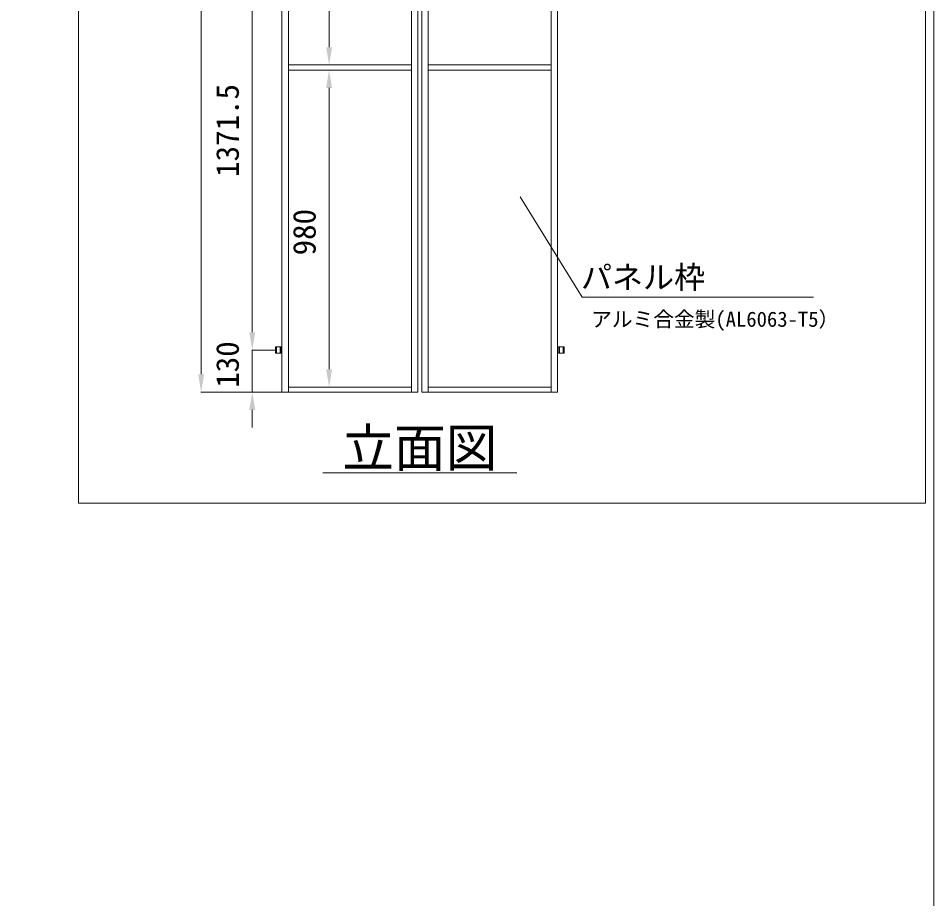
# Model space of a CAD drawing. Units: millimetres, scale not verified. Extents: x -6980 to 13145, y -14438 to 14438.
# Drawn here: x 10313 to 13145, y 3591 to 6314 of the extents above; entities that cross this region are included whole.
import ezdxf
from ezdxf.enums import TextEntityAlignment as Align

# ---------------------------------------------------------------- set-up
doc = ezdxf.new("R2010")
doc.units = ezdxf.units.MM
doc.header["$LTSCALE"] = 38
doc.linetypes.add('DASHED1', pattern=[1.8, 1.2, -0.6])
for name, color, linetype, lineweight in [('0-A_図面枠', 7, 'Continuous', 18), ('0-B_寸法', 3, 'Continuous', 18), ('1-5_標準ﾊﾟﾈﾙ', 7, 'Continuous', 18), ('1-7_文字', 7, 'Continuous', 18)]:
    doc.layers.add(name, color=color, linetype=linetype, lineweight=lineweight)
doc.styles.add('ＭＳ ゴシック', font='')
doc.styles.get('ＭＳ ゴシック').set_extended_font_data('MS Gothic')

msp = doc.modelspace()

# ---------------------------------------------------------------- linework, layer by layer
at = {"layer": '0-A_図面枠'}
for points in [[(-6980.2, 14437.5), (13144.8, 14437.5), (13144.8, 562.5), (-6980.2, 562.5)], [(10500, 8998.83), (13119.93, 8998.83), (13119.93, 4814.17), (10500, 4814.17)]]:
    msp.add_lwpolyline(points, close=True, dxfattribs=at)
at = {"layer": '0-B_寸法'}
for p, q in [((10878.9, 8105.95), (10878.9, 5212.95)), ((11274.7, 7094.45), (11274.7, 6224.45)), ((11037.02, 6604.45), (11037.02, 5342.95)), ((11149.7, 6169.45), (11275.7, 6169.45)), ((11149.7, 6153.45), (11275.7, 6153.45)), ((11274.7, 6098.45), (11274.7, 5228.45)), ((11037.02, 5342.95), (11037.02, 5397.95)), ((11107.95, 5287.95), (11036.02, 5287.95)), ((11107.95, 5287.95), (11036.02, 5287.95)), ((11037.02, 5287.95), (11037.02, 5157.95)), ((11127.95, 5157.95), (10877.9, 5157.95)), ((11127.95, 5157.95), (11036.02, 5157.95)), ((11149.7, 5173.45), (11275.7, 5173.45)), ((11037.02, 5102.95), (11037.02, 5047.95)), ((11255.3, 4907.95), (11855.3, 4907.95))]:
    msp.add_line(p, q, dxfattribs=at)
at = {"layer": '0-B_寸法', "color": 91}
for points in [[(11265.55, 6224.45), (11274.7, 6169.45), (11283.88, 6224.45)], [(11265.55, 6098.45), (11274.7, 6153.45), (11283.88, 6098.45)], [(11027.85, 5342.95), (11037.02, 5287.95), (11046.2, 5342.95)], [(11027.85, 5342.95), (11037.02, 5287.95), (11046.2, 5342.95)], [(10869.75, 5212.95), (10878.9, 5157.95), (10888.08, 5212.95)], [(11265.55, 5228.45), (11274.7, 5173.45), (11283.88, 5228.45)], [(11027.85, 5102.95), (11037.02, 5157.95), (11046.2, 5102.95)]]:
    msp.add_solid(points, dxfattribs=at)
at = {"layer": '1-5_標準ﾊﾟﾈﾙ', "linetype": 'DASHED1'}
for p, q in [((11111.95, 5297.95), (11111.95, 5277.95)), ((11122.95, 5297.95), (11122.95, 5277.95)), ((11987.65, 5297.95), (11987.65, 5277.95)), ((11998.65, 5297.95), (11998.65, 5277.95))]:
    msp.add_line(p, q, dxfattribs=at)
at = {"layer": '1-5_標準ﾊﾟﾈﾙ'}
for p, q in [((11125.18, 5297.95), (11125.18, 5277.95)), ((11985.45, 5297.95), (11985.45, 5277.95))]:
    msp.add_line(p, q, dxfattribs=at)
for points in [[(11128.95, 8160.95), (11148.7, 8160.95), (11148.7, 5157.95), (11128.95, 5157.95)], [(11548.95, 8160.95), (11529.2, 8160.95), (11529.2, 5157.95), (11548.95, 5157.95)], [(11561.65, 8160.95), (11581.4, 8160.95), (11581.4, 5157.95), (11561.65, 5157.95)], [(11981.65, 8160.95), (11961.9, 8160.95), (11961.9, 5157.95), (11981.65, 5157.95)], [(11529.2, 6169.45), (11148.7, 6169.45), (11148.7, 6153.45), (11529.2, 6153.45)], [(11581.4, 6169.45), (11961.9, 6169.45), (11961.9, 6153.45), (11581.4, 6153.45)], [(11529.2, 5157.95), (11148.7, 5157.95), (11148.7, 5173.45), (11529.2, 5173.45)], [(11581.4, 5157.95), (11961.9, 5157.95), (11961.9, 5173.45), (11581.4, 5173.45)]]:
    msp.add_lwpolyline(points, close=True, dxfattribs=at)
for points in [[(11128.95, 5277.95), (11108.95, 5277.95), (11108.95, 5297.95), (11128.95, 5297.95)], [(11981.65, 5277.95), (12001.65, 5277.95), (12001.65, 5297.95), (11981.65, 5297.95)]]:
    msp.add_lwpolyline(points, dxfattribs=at)
at = {"layer": '1-7_文字'}
for p, q in [((11865.35, 5761.73), (12057.95, 5451.3)), ((12057.95, 5451.3), (12058.3, 5451.3)), ((12058.3, 5451.3), (12772.67, 5451.3))]:
    msp.add_line(p, q, dxfattribs=at)

# ---------------------------------------------------------------- texts
at = {"layer": '0-B_寸法', "style": 'ＭＳ ゴシック'}
for s, p in [('1371.5', (11016.62, 5823.27)), ('980', (11254.3, 5580.57)), ('130', (11016.62, 5171.25))]:
    msp.add_text(s, height=70.38, rotation=90, dxfattribs=at).set_placement(p, align=Align.BOTTOM_LEFT)
at = {"layer": '1-7_文字', "style": 'ＭＳ ゴシック'}
for s, height, p in [('パネル枠\u3000\u3000\u3000\u3000\u3000', 70.38, (12053.77, 5456.7)), ('アルミ合金製(AL6063-T5）', 46.92, (12085.45, 5345.77)), ('立面図', 117.3, (11315.3, 4891.95))]:
    msp.add_text(s, height=height, dxfattribs=at).set_placement(p, align=Align.BOTTOM_LEFT)

doc.saveas('drawing.dxf')
